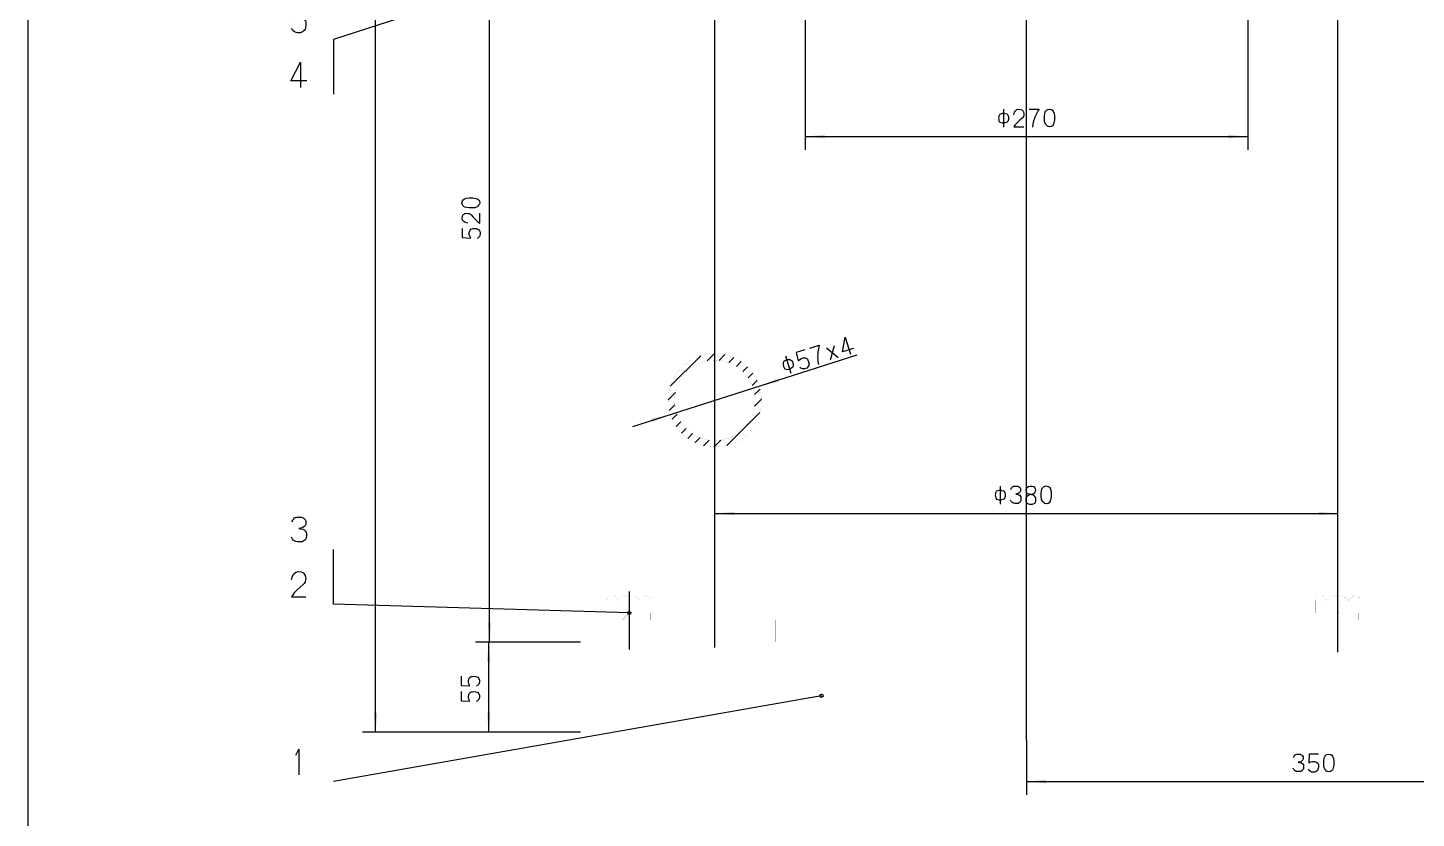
# Model space of a CAD drawing. Extents: x 0 to 2376, y 0 to 3364.
# Drawn here: x 0 to 847, y 742 to 1224 of the extents above; entities that cross this region are included whole.
import ezdxf

# ---------------------------------------------------------------- set-up
doc = ezdxf.new("R2010")
doc.units = 0
doc.header["$MEASUREMENT"] = 0
for name, color, linetype in [('6', 7, 'Continuous'), ('7', 7, 'Continuous'), ('8', 7, 'Continuous')]:
    doc.layers.add(name, color=color, linetype=linetype)

# ---------------------------------------------------------------- blocks, each defined once
blk = doc.blocks.new('BLKENT0')
at = {"layer": '6', "color": 2, "linetype": 'Continuous'}
for p, q in [((590.253, 940.423), (590.107, 939.807)), ((590.4, 940.759), (590.253, 940.423)), ((590.546, 940.983), (590.4, 940.759)), ((590.876, 941.375), (590.546, 940.983)), ((592.23, 941.935), (590.876, 941.375)), ((593.913, 941.935), (592.23, 941.935)), ((593.072, 944.511), (593.072, 933.479)), ((593.913, 941.935), (595.048, 941.599)), ((595.048, 941.599), (595.378, 941.375)), ((595.378, 941.375), (595.744, 940.815)), ((595.744, 940.815), (595.927, 940.367)), ((595.927, 940.367), (596.036, 939.807)), ((599.513, 942.495), (599.733, 942.943)), ((599.733, 942.943), (599.953, 943.391)), ((599.953, 943.391), (600.319, 943.839)), ((600.319, 943.839), (600.648, 944.175)), ((600.648, 944.175), (601.087, 944.399)), ((601.087, 944.399), (601.6, 944.511)), ((601.6, 944.511), (602.844, 944.511)), ((602.844, 944.511), (603.613, 944.455)), ((603.942, 939.975), (603.283, 939.751)), ((603.613, 944.455), (604.272, 944.231)), ((604.674, 940.423), (603.942, 939.975)), ((604.272, 944.231), (604.784, 943.895)), ((605.26, 941.039), (604.674, 940.423)), ((604.784, 943.895), (605.15, 943.503)), ((605.15, 943.503), (605.406, 942.943)), ((605.406, 941.543), (605.26, 941.039)), ((605.406, 942.943), (605.516, 942.271)), ((605.516, 942.271), (605.406, 941.543)), ((608.957, 942.439), (609.14, 943.167)), ((608.957, 942.047), (608.957, 942.439)), ((609.03, 941.151), (608.957, 942.047)), ((609.323, 940.423), (609.03, 941.151)), ((609.14, 943.167), (609.652, 943.839)), ((609.835, 939.919), (609.323, 940.423)), ((609.652, 943.839), (610.311, 944.287)), ((610.677, 939.527), (609.835, 939.919)), ((610.311, 944.287), (611.336, 944.567)), ((611.336, 944.567), (612.434, 944.511)), ((612.434, 944.511), (613.349, 944.287)), ((613.349, 944.287), (613.788, 944.007)), ((614.044, 940.423), (613.458, 939.863)), ((613.788, 944.007), (614.19, 943.503)), ((614.374, 941.151), (614.044, 940.423)), ((614.19, 943.503), (614.374, 943.111)), ((614.374, 943.111), (614.483, 941.935)), ((614.483, 941.935), (614.374, 941.151)), ((618.034, 940.311), (618.253, 941.935)), ((618.034, 938.351), (618.034, 940.311)), ((618.253, 941.935), (618.509, 942.775)), ((618.509, 942.775), (618.766, 943.279)), ((618.766, 943.279), (619.022, 943.727)), ((619.022, 943.727), (619.424, 944.119)), ((619.424, 944.119), (619.791, 944.343)), ((619.791, 944.343), (621.035, 944.623)), ((621.035, 944.623), (622.353, 944.343)), ((622.353, 944.343), (623.011, 943.951)), ((623.011, 943.951), (623.414, 943.335)), ((623.414, 943.335), (623.926, 941.991)), ((623.926, 941.991), (624.146, 940.199)), ((624.146, 940.199), (624.146, 938.743)), ((590.107, 939.807), (590.07, 939.023)), ((590.07, 939.023), (590.107, 938.239)), ((590.107, 938.239), (590.29, 937.399)), ((590.29, 937.399), (590.436, 937.119)), ((590.436, 937.119), (590.802, 936.671)), ((590.802, 936.671), (592.23, 936.111)), ((592.23, 936.111), (593.913, 936.111)), ((595.341, 936.615), (593.913, 936.111)), ((595.707, 937.119), (595.341, 936.615)), ((595.927, 937.623), (595.707, 937.119)), ((596.036, 938.239), (595.927, 937.623)), ((596.036, 939.807), (596.073, 939.023)), ((596.073, 939.023), (596.036, 938.239)), ((599.733, 935.159), (599.367, 935.999)), ((600.099, 934.711), (599.733, 935.159)), ((600.648, 934.319), (600.099, 934.711)), ((601.197, 934.039), (600.648, 934.319)), ((602.039, 933.983), (601.197, 934.039)), ((603.942, 933.983), (602.039, 933.983)), ((603.283, 939.751), (602.478, 939.583)), ((602.478, 939.583), (603.137, 939.527)), ((603.137, 939.527), (604.198, 939.303)), ((604.564, 934.319), (603.942, 933.983)), ((604.198, 939.303), (604.711, 939.135)), ((605.077, 934.711), (604.564, 934.319)), ((604.711, 939.135), (605.187, 938.687)), ((605.406, 935.103), (605.077, 934.711)), ((605.187, 938.687), (605.589, 938.015)), ((605.662, 935.831), (605.406, 935.103)), ((605.589, 938.015), (605.699, 937.399)), ((605.699, 936.335), (605.662, 935.831)), ((605.699, 937.399), (605.699, 936.335)), ((608.737, 937.175), (608.627, 936.727)), ((608.627, 936.727), (608.627, 936.223)), ((608.627, 936.223), (608.664, 935.607)), ((608.664, 935.607), (608.81, 934.991)), ((608.92, 937.567), (608.737, 937.175)), ((608.81, 934.991), (609.03, 934.599)), ((609.323, 938.295), (608.92, 937.567)), ((609.03, 934.599), (609.286, 934.263)), ((609.286, 934.263), (609.725, 933.983)), ((609.835, 938.631), (609.323, 938.295)), ((609.725, 933.983), (610.347, 933.703)), ((610.201, 938.855), (609.835, 938.631)), ((610.896, 939.135), (610.201, 938.855)), ((610.347, 933.703), (610.97, 933.535)), ((611.628, 939.359), (610.677, 939.527)), ((612.251, 939.415), (610.896, 939.135)), ((610.97, 933.535), (611.811, 933.423)), ((611.811, 933.423), (612.836, 933.591)), ((613.129, 938.911), (611.885, 939.359)), ((612.763, 939.527), (612.251, 939.415)), ((613.458, 939.863), (612.763, 939.527)), ((612.836, 933.591), (613.239, 933.647)), ((613.788, 938.631), (613.129, 938.911)), ((613.239, 933.647), (613.788, 933.983)), ((614.227, 938.127), (613.788, 938.631)), ((613.788, 933.983), (614.154, 934.207)), ((614.154, 934.207), (614.337, 934.431)), ((614.74, 937.343), (614.227, 938.127)), ((614.337, 934.431), (614.593, 934.879)), ((614.593, 934.879), (614.813, 935.439)), ((614.813, 936.839), (614.74, 937.343)), ((614.813, 936.111), (614.813, 936.839)), ((614.813, 935.439), (614.813, 936.111)), ((618.07, 937.791), (618.034, 938.351)), ((618.143, 936.839), (618.07, 937.791)), ((618.326, 936.335), (618.143, 936.839)), ((618.766, 935.383), (618.326, 936.335)), ((619.058, 934.935), (618.766, 935.383)), ((619.791, 934.263), (619.058, 934.935)), ((620.34, 933.927), (619.791, 934.263)), ((621.072, 933.759), (620.34, 933.927)), ((622.206, 933.983), (621.218, 933.759)), ((622.828, 934.319), (622.206, 933.983)), ((623.268, 934.935), (622.828, 934.319)), ((623.56, 935.495), (623.268, 934.935)), ((623.78, 936.223), (623.56, 935.495)), ((623.963, 936.951), (623.78, 936.223)), ((624.109, 937.959), (623.963, 936.951)), ((624.146, 938.743), (624.109, 937.959))]:
    blk.add_line(p, q, dxfattribs=at)
at = {"layer": '6', "color": 1, "linetype": 'Continuous'}
blk.add_line((419.017, 927.823), (799.017, 927.823), dxfattribs=at)
for points in [[(419.017, 927.823), (430.971, 928.868), (430.971, 926.777)], [(799.017, 927.823), (787.062, 926.777), (787.062, 928.868)]]:
    blk.add_solid(points, dxfattribs=at)
blk = doc.blocks.new('BLKENT1')
at = {"layer": '6', "color": 2, "linetype": 'Continuous'}
for p, q in [((496.908, 1026.39), (498.399, 1035.21)), ((498.399, 1035.21), (501.698, 1024.86)), ((473.833, 1027.68), (468.532, 1025.99)), ((468.532, 1025.99), (469.868, 1020.83)), ((476.919, 1028.6), (482.673, 1030.43)), ((481.728, 1024.96), (481.689, 1024.36)), ((481.86, 1026.35), (481.728, 1024.96)), ((482.187, 1028.22), (481.86, 1026.35)), ((482.44, 1029.48), (482.187, 1028.22)), ((482.673, 1030.43), (482.44, 1029.48)), ((494.254, 1022.78), (487.183, 1028.7)), ((489.495, 1021.44), (492.013, 1030.18)), ((503.499, 1028.49), (496.908, 1026.39)), ((460.656, 1019.48), (460.618, 1019.12)), ((460.618, 1019.12), (460.666, 1018.48)), ((460.727, 1019.74), (460.656, 1019.48)), ((460.666, 1018.48), (460.869, 1017.73)), ((460.922, 1020.21), (460.727, 1019.74)), ((460.869, 1017.73), (461.142, 1016.99)), ((462.043, 1021.16), (460.922, 1020.21)), ((461.142, 1016.99), (461.572, 1016.25)), ((461.572, 1016.25), (461.796, 1016.02)), ((463.647, 1021.67), (462.043, 1021.16)), ((462.063, 1023.87), (465.412, 1013.35)), ((463.647, 1021.67), (464.83, 1021.69)), ((463.811, 1015.61), (465.415, 1016.12)), ((464.83, 1021.69), (465.212, 1021.58)), ((465.212, 1021.58), (465.731, 1021.16)), ((466.622, 1017.03), (465.415, 1016.12)), ((465.731, 1021.16), (466.041, 1020.78)), ((466.041, 1020.78), (466.316, 1020.28)), ((466.316, 1020.28), (466.588, 1019.55)), ((466.588, 1019.55), (466.792, 1018.79)), ((466.818, 1017.62), (466.622, 1017.03)), ((466.792, 1018.79), (466.874, 1018.17)), ((466.874, 1018.17), (466.818, 1017.62)), ((469.868, 1020.83), (470.832, 1021.78)), ((470.832, 1021.78), (471.793, 1022.38)), ((471.143, 1016.83), (470.832, 1017.08)), ((471.437, 1016.51), (471.143, 1016.83)), ((472.495, 1016.08), (471.437, 1016.51)), ((471.793, 1022.38), (472.805, 1022.7)), ((472.805, 1022.7), (474.266, 1022.7)), ((475.02, 1016.48), (473.765, 1016.08)), ((474.266, 1022.7), (475.064, 1022.37)), ((475.773, 1017.13), (475.02, 1016.48)), ((475.064, 1022.37), (475.461, 1021.96)), ((475.461, 1021.96), (475.804, 1021.37)), ((476.283, 1017.94), (475.773, 1017.13)), ((475.804, 1021.37), (476.214, 1020.32)), ((476.214, 1020.32), (476.449, 1019.22)), ((476.427, 1018.57), (476.283, 1017.94)), ((476.449, 1019.22), (476.427, 1018.57)), ((481.689, 1024.36), (481.735, 1023.61)), ((481.735, 1023.61), (481.711, 1022.6)), ((481.711, 1022.6), (481.79, 1021.63)), ((481.79, 1021.63), (481.87, 1020.66)), ((481.87, 1020.66), (482.186, 1018.7)), ((461.796, 1016.02), (462.281, 1015.71)), ((462.281, 1015.71), (463.811, 1015.61)), ((473.208, 1016.02), (472.495, 1016.08)), ((473.765, 1016.08), (473.208, 1016.02))]:
    blk.add_line(p, q, dxfattribs=at)
at = {"layer": '6', "color": 1, "linetype": 'Continuous'}
blk.add_line((368.995, 980.893), (505.88, 1024.51), dxfattribs=at)
for points in [[(446.171, 1005.49), (457.244, 1010.11), (457.879, 1008.12)], [(391.862, 988.18), (380.79, 983.554), (380.154, 985.547)]]:
    blk.add_solid(points, dxfattribs=at)
blk = doc.blocks.new('BLKENT3')
at = {"layer": '6', "color": 1, "linetype": 'Continuous'}
for p, q in [((379.017, 1370.01), (273.596, 1370.01)), ((281.596, 849.503), (281.596, 1370.01)), ((309.017, 849.503), (273.596, 849.503))]:
    blk.add_line(p, q, dxfattribs=at)
at = {"layer": '6', "color": 2, "linetype": 'Continuous'}
for p, q in [((264.796, 1117.11), (265.076, 1118.43)), ((265.076, 1118.43), (265.468, 1119.08)), ((265.468, 1119.08), (266.084, 1119.49)), ((266.084, 1119.49), (267.428, 1120)), ((267.428, 1120), (269.22, 1120.22)), ((269.22, 1120.22), (270.676, 1120.22)), ((270.676, 1120.22), (271.46, 1120.18)), ((271.46, 1120.18), (272.468, 1120.04)), ((272.468, 1120.04), (273.196, 1119.85)), ((273.196, 1119.85), (273.924, 1119.63)), ((273.924, 1119.63), (274.484, 1119.34)), ((274.484, 1119.34), (275.1, 1118.9)), ((275.1, 1118.9), (275.436, 1118.28)), ((275.436, 1118.28), (275.66, 1117.29)), ((265.076, 1115.86), (264.796, 1117.11)), ((265.3, 1115.5), (265.076, 1115.86)), ((265.076, 1108.91), (265.3, 1109.57)), ((265.692, 1115.09), (265.3, 1115.5)), ((265.3, 1109.57), (265.692, 1110.04)), ((266.14, 1114.84), (265.692, 1115.09)), ((265.692, 1110.04), (266.14, 1110.37)), ((266.644, 1114.58), (266.14, 1114.84)), ((266.14, 1110.37), (266.588, 1110.59)), ((266.588, 1110.59), (267.82, 1110.85)), ((267.484, 1114.33), (266.644, 1114.58)), ((269.108, 1114.11), (267.484, 1114.33)), ((267.82, 1110.85), (268.492, 1110.78)), ((268.492, 1110.78), (269.276, 1110.63)), ((271.068, 1114.11), (269.108, 1114.11)), ((269.276, 1110.63), (270.004, 1110.19)), ((270.004, 1110.19), (270.396, 1109.79)), ((270.396, 1109.79), (271.628, 1108.4)), ((271.628, 1114.14), (271.068, 1114.11)), ((272.58, 1114.22), (271.628, 1114.14)), ((273.084, 1114.4), (272.58, 1114.22)), ((274.036, 1114.84), (273.084, 1114.4)), ((274.484, 1115.13), (274.036, 1114.84)), ((275.156, 1115.86), (274.484, 1115.13)), ((275.492, 1116.41), (275.156, 1115.86)), ((275.66, 1117.14), (275.492, 1116.41)), ((275.716, 1104.81), (275.716, 1110.85)), ((264.852, 1101.52), (264.852, 1095.95)), ((264.908, 1107.66), (265.076, 1108.91)), ((265.132, 1106.6), (264.908, 1107.66)), ((265.86, 1105.76), (265.132, 1106.6)), ((266.812, 1105.18), (265.86, 1105.76)), ((268.324, 1104.81), (266.812, 1105.18)), ((269.724, 1100.42), (270.284, 1101.08)), ((270.284, 1101.08), (270.788, 1101.33)), ((270.788, 1101.33), (271.46, 1101.48)), ((271.46, 1101.48), (272.58, 1101.55)), ((271.628, 1108.4), (272.972, 1106.93)), ((272.58, 1101.55), (273.7, 1101.44)), ((272.972, 1106.93), (273.98, 1105.94)), ((273.7, 1101.44), (274.316, 1101.22)), ((273.98, 1105.94), (274.708, 1105.4)), ((274.316, 1101.22), (274.876, 1100.89)), ((274.708, 1105.4), (275.716, 1104.81)), ((274.876, 1100.89), (275.492, 1100.16)), ((264.852, 1095.95), (270.172, 1095.66)), ((269.276, 1099.03), (269.724, 1100.42)), ((269.276, 1097.97), (269.276, 1099.03)), ((269.556, 1096.87), (269.276, 1097.97)), ((270.172, 1095.66), (269.556, 1096.87)), ((274.372, 1095.66), (274.036, 1095.44)), ((274.764, 1095.84), (274.372, 1095.66)), ((275.492, 1096.72), (274.764, 1095.84)), ((275.492, 1100.16), (275.884, 1099.25)), ((275.772, 1097.38), (275.492, 1096.72)), ((275.884, 1097.93), (275.772, 1097.38)), ((275.884, 1099.25), (275.884, 1097.93))]:
    blk.add_line(p, q, dxfattribs=at)
at = {"layer": '6', "color": 1, "linetype": 'Continuous'}
for points in [[(281.596, 1370.01), (282.642, 1358.06), (280.55, 1358.06)], [(281.596, 849.503), (280.55, 861.457), (282.642, 861.457)]]:
    blk.add_solid(points, dxfattribs=at)
blk = doc.blocks.new('BLKENT4')
at = {"layer": '6', "color": 1, "linetype": 'Continuous'}
for p, q in [((744.017, 1242.96), (744.017, 1149.56)), ((474.041, 1230.68), (474.041, 1149.56)), ((474.041, 1157.56), (744.017, 1157.56))]:
    blk.add_line(p, q, dxfattribs=at)
at = {"layer": '6', "color": 2, "linetype": 'Continuous'}
for p, q in [((592.119, 1169.54), (592.082, 1168.76)), ((592.082, 1168.76), (592.119, 1167.97)), ((592.265, 1170.16), (592.119, 1169.54)), ((592.412, 1170.49), (592.265, 1170.16)), ((592.558, 1170.72), (592.412, 1170.49)), ((592.887, 1171.11), (592.558, 1170.72)), ((594.242, 1171.67), (592.887, 1171.11)), ((595.925, 1171.67), (594.242, 1171.67)), ((595.083, 1174.24), (595.083, 1163.21)), ((595.925, 1171.67), (597.06, 1171.33)), ((597.06, 1171.33), (597.389, 1171.11)), ((597.389, 1171.11), (597.755, 1170.55)), ((597.755, 1170.55), (597.938, 1170.1)), ((597.938, 1170.1), (598.048, 1169.54)), ((598.048, 1169.54), (598.085, 1168.76)), ((598.085, 1168.76), (598.048, 1167.97)), ((601.415, 1170.83), (601.781, 1172.34)), ((601.781, 1172.34), (602.367, 1173.29)), ((602.367, 1173.29), (603.209, 1174.02)), ((603.209, 1174.02), (604.27, 1174.24)), ((604.27, 1174.24), (605.515, 1174.08)), ((606.393, 1168.76), (605.002, 1167.52)), ((605.515, 1174.08), (606.174, 1173.85)), ((606.174, 1173.85), (606.649, 1173.46)), ((606.796, 1169.15), (606.393, 1168.76)), ((606.649, 1173.46), (606.979, 1173.01)), ((607.235, 1169.88), (606.796, 1169.15)), ((606.979, 1173.01), (607.198, 1172.56)), ((607.198, 1172.56), (607.455, 1171.33)), ((607.381, 1170.66), (607.235, 1169.88)), ((607.455, 1171.33), (607.381, 1170.66)), ((610.676, 1174.24), (616.715, 1174.24)), ((613.933, 1168.76), (613.75, 1168.03)), ((614.153, 1169.32), (613.933, 1168.76)), ((614.702, 1170.6), (614.153, 1169.32)), ((615.58, 1172.28), (614.702, 1170.6)), ((616.202, 1173.4), (615.58, 1172.28)), ((616.715, 1174.24), (616.202, 1173.4)), ((620.045, 1170.04), (620.265, 1171.67)), ((620.045, 1168.08), (620.045, 1170.04)), ((620.265, 1171.67), (620.521, 1172.51)), ((620.521, 1172.51), (620.778, 1173.01)), ((620.778, 1173.01), (621.034, 1173.46)), ((621.034, 1173.46), (621.436, 1173.85)), ((621.436, 1173.85), (621.802, 1174.08)), ((621.802, 1174.08), (623.047, 1174.36)), ((623.047, 1174.36), (624.364, 1174.08)), ((624.364, 1174.08), (625.023, 1173.68)), ((625.023, 1173.68), (625.426, 1173.07)), ((625.426, 1173.07), (625.938, 1171.72)), ((625.938, 1171.72), (626.158, 1169.93)), ((626.158, 1169.93), (626.158, 1168.48)), ((592.119, 1167.97), (592.302, 1167.13)), ((592.302, 1167.13), (592.448, 1166.85)), ((592.448, 1166.85), (592.814, 1166.4)), ((592.814, 1166.4), (594.242, 1165.84)), ((594.242, 1165.84), (595.925, 1165.84)), ((597.353, 1166.35), (595.925, 1165.84)), ((597.719, 1166.85), (597.353, 1166.35)), ((597.938, 1167.36), (597.719, 1166.85)), ((598.048, 1167.97), (597.938, 1167.36)), ((602.001, 1164.44), (601.415, 1163.44)), ((601.415, 1163.44), (607.455, 1163.44)), ((602.55, 1165.17), (602.001, 1164.44)), ((603.538, 1166.18), (602.55, 1165.17)), ((605.002, 1167.52), (603.538, 1166.18)), ((612.981, 1165.17), (612.689, 1163.21)), ((613.201, 1166.12), (612.981, 1165.17)), ((613.421, 1167.08), (613.201, 1166.12)), ((613.75, 1168.03), (613.421, 1167.08)), ((620.082, 1167.52), (620.045, 1168.08)), ((620.155, 1166.57), (620.082, 1167.52)), ((620.338, 1166.07), (620.155, 1166.57)), ((620.778, 1165.12), (620.338, 1166.07)), ((621.07, 1164.67), (620.778, 1165.12)), ((621.802, 1164), (621.07, 1164.67)), ((622.351, 1163.66), (621.802, 1164)), ((623.083, 1163.49), (622.351, 1163.66)), ((624.218, 1163.72), (623.23, 1163.49)), ((624.84, 1164.05), (624.218, 1163.72)), ((625.279, 1164.67), (624.84, 1164.05)), ((625.572, 1165.23), (625.279, 1164.67)), ((625.792, 1165.96), (625.572, 1165.23)), ((625.975, 1166.68), (625.792, 1165.96)), ((626.121, 1167.69), (625.975, 1166.68)), ((626.158, 1168.48), (626.121, 1167.69))]:
    blk.add_line(p, q, dxfattribs=at)
at = {"layer": '6', "color": 1, "linetype": 'Continuous'}
for points in [[(474.041, 1157.56), (485.995, 1158.6), (485.995, 1156.51)], [(744.017, 1157.56), (732.062, 1156.51), (732.062, 1158.6)]]:
    blk.add_solid(points, dxfattribs=at)
blk = doc.blocks.new('BLKENT5')
at = {"layer": '6', "color": 1, "linetype": 'Continuous'}
for p, q in [((959.026, 842.714), (959.026, 756.427)), ((609.017, 789.717), (609.017, 756.427)), ((609.017, 764.427), (959.026, 764.427))]:
    blk.add_line(p, q, dxfattribs=at)
at = {"layer": '6', "color": 2, "linetype": 'Continuous'}
for p, q in [((771.852, 779.099), (772.071, 779.547)), ((772.071, 779.547), (772.291, 779.995)), ((772.291, 779.995), (772.657, 780.443)), ((772.657, 780.443), (772.986, 780.779)), ((772.986, 780.779), (773.425, 781.003)), ((773.425, 781.003), (773.938, 781.115)), ((773.938, 781.115), (775.182, 781.115)), ((775.182, 781.115), (775.951, 781.059)), ((775.951, 781.059), (776.61, 780.835)), ((776.61, 780.835), (777.122, 780.499)), ((777.122, 780.499), (777.488, 780.107)), ((777.488, 780.107), (777.744, 779.547)), ((777.744, 779.547), (777.854, 778.875)), ((781.551, 781.171), (781.258, 775.851)), ((787.114, 781.171), (781.551, 781.171)), ((790.591, 778.539), (790.848, 779.379)), ((790.848, 779.379), (791.104, 779.883)), ((791.104, 779.883), (791.36, 780.331)), ((791.36, 780.331), (791.763, 780.723)), ((791.763, 780.723), (792.129, 780.947)), ((792.129, 780.947), (793.373, 781.227)), ((793.373, 781.227), (794.691, 780.947)), ((794.691, 780.947), (795.35, 780.555)), ((795.35, 780.555), (795.752, 779.939)), ((795.752, 779.939), (796.265, 778.595)), ((772.071, 771.763), (771.705, 772.603)), ((772.437, 771.315), (772.071, 771.763)), ((772.986, 770.923), (772.437, 771.315)), ((773.535, 770.643), (772.986, 770.923)), ((774.377, 770.587), (773.535, 770.643)), ((776.28, 770.587), (774.377, 770.587)), ((775.622, 776.355), (774.816, 776.187)), ((774.816, 776.187), (775.475, 776.131)), ((775.475, 776.131), (776.537, 775.907)), ((776.28, 776.579), (775.622, 776.355)), ((777.012, 777.027), (776.28, 776.579)), ((776.903, 770.923), (776.28, 770.587)), ((776.537, 775.907), (777.049, 775.739)), ((777.415, 771.315), (776.903, 770.923)), ((777.598, 777.643), (777.012, 777.027)), ((777.049, 775.739), (777.525, 775.291)), ((777.744, 771.707), (777.415, 771.315)), ((777.525, 775.291), (777.927, 774.619)), ((777.744, 778.147), (777.598, 777.643)), ((777.854, 778.875), (777.744, 778.147)), ((778.001, 772.435), (777.744, 771.707)), ((777.927, 774.619), (778.037, 774.003)), ((778.037, 772.939), (778.001, 772.435)), ((778.037, 774.003), (778.037, 772.939)), ((781.258, 771.651), (781.039, 771.987)), ((781.258, 775.851), (782.466, 776.467)), ((781.441, 771.259), (781.258, 771.651)), ((782.32, 770.531), (781.441, 771.259)), ((782.466, 776.467), (783.564, 776.747)), ((783.564, 776.747), (784.625, 776.747)), ((784.625, 776.747), (786.016, 776.299)), ((786.492, 771.147), (785.76, 770.531)), ((786.016, 776.299), (786.675, 775.739)), ((786.822, 771.707), (786.492, 771.147)), ((786.675, 775.739), (786.931, 775.235)), ((787.041, 772.323), (786.822, 771.707)), ((786.931, 775.235), (787.078, 774.563)), ((787.151, 773.443), (787.041, 772.323)), ((787.078, 774.563), (787.151, 773.443)), ((790.372, 776.915), (790.591, 778.539)), ((790.372, 774.955), (790.372, 776.915)), ((790.408, 774.395), (790.372, 774.955)), ((790.482, 773.443), (790.408, 774.395)), ((790.665, 772.939), (790.482, 773.443)), ((791.104, 771.987), (790.665, 772.939)), ((791.397, 771.539), (791.104, 771.987)), ((792.129, 770.867), (791.397, 771.539)), ((792.678, 770.531), (792.129, 770.867)), ((794.544, 770.587), (793.556, 770.363)), ((795.167, 770.923), (794.544, 770.587)), ((795.606, 771.539), (795.167, 770.923)), ((795.899, 772.099), (795.606, 771.539)), ((796.118, 772.827), (795.899, 772.099)), ((796.301, 773.555), (796.118, 772.827)), ((796.265, 778.595), (796.484, 776.803)), ((796.448, 774.563), (796.301, 773.555)), ((796.484, 775.347), (796.448, 774.563)), ((796.484, 776.803), (796.484, 775.347)), ((782.978, 770.251), (782.32, 770.531)), ((783.527, 770.139), (782.978, 770.251)), ((784.845, 770.139), (783.527, 770.139)), ((785.76, 770.531), (784.845, 770.139)), ((793.41, 770.363), (792.678, 770.531))]:
    blk.add_line(p, q, dxfattribs=at)
at = {"layer": '6', "color": 1, "linetype": 'Continuous'}
for points in [[(609.017, 764.427), (620.971, 765.473), (620.971, 763.381)], [(959.026, 764.427), (947.072, 763.381), (947.072, 765.473)]]:
    blk.add_solid(points, dxfattribs=at)
blk = doc.blocks.new('BLKENT15')
at = {"layer": '6', "color": 1, "linetype": 'Continuous'}
for p, q in [((337.017, 849.503), (273.118, 849.503)), ((281.118, 794.521), (281.118, 849.503)), ((337.017, 794.521), (273.118, 794.521))]:
    blk.add_line(p, q, dxfattribs=at)
at = {"layer": '6', "color": 2, "linetype": 'Continuous'}
for p, q in [((264.374, 828.605), (264.374, 823.042)), ((264.374, 823.042), (269.694, 822.749)), ((268.798, 826.116), (269.246, 827.507)), ((268.798, 825.055), (268.798, 826.116)), ((269.078, 823.956), (268.798, 825.055)), ((269.694, 822.749), (269.078, 823.956)), ((269.246, 827.507), (269.806, 828.166)), ((269.806, 828.166), (270.31, 828.422)), ((270.31, 828.422), (270.982, 828.568)), ((270.982, 828.568), (272.102, 828.641)), ((272.102, 828.641), (273.222, 828.532)), ((273.222, 828.532), (273.838, 828.312)), ((273.894, 822.749), (273.558, 822.529)), ((273.838, 828.312), (274.398, 827.983)), ((274.286, 822.932), (273.894, 822.749)), ((275.014, 823.81), (274.286, 822.932)), ((274.398, 827.983), (275.014, 827.251)), ((275.014, 827.251), (275.406, 826.336)), ((275.294, 824.469), (275.014, 823.81)), ((275.406, 825.018), (275.294, 824.469)), ((275.406, 826.336), (275.406, 825.018)), ((264.374, 819.272), (264.374, 813.708)), ((264.374, 813.708), (269.694, 813.415)), ((268.798, 816.783), (269.246, 818.174)), ((268.798, 815.721), (268.798, 816.783)), ((269.078, 814.623), (268.798, 815.721)), ((269.694, 813.415), (269.078, 814.623)), ((269.246, 818.174), (269.806, 818.832)), ((269.806, 818.832), (270.31, 819.089)), ((270.31, 819.089), (270.982, 819.235)), ((270.982, 819.235), (272.102, 819.308)), ((272.102, 819.308), (273.222, 819.198)), ((273.222, 819.198), (273.838, 818.979)), ((273.894, 813.415), (273.558, 813.196)), ((273.838, 818.979), (274.398, 818.649)), ((274.286, 813.598), (273.894, 813.415)), ((275.014, 814.477), (274.286, 813.598)), ((274.398, 818.649), (275.014, 817.917)), ((275.014, 817.917), (275.406, 817.002)), ((275.294, 815.136), (275.014, 814.477)), ((275.406, 815.685), (275.294, 815.136)), ((275.406, 817.002), (275.406, 815.685))]:
    blk.add_line(p, q, dxfattribs=at)
at = {"layer": '6', "color": 1, "linetype": 'Continuous'}
for points in [[(281.118, 849.503), (282.164, 837.548), (280.073, 837.548)], [(281.118, 794.521), (280.073, 806.476), (282.164, 806.476)]]:
    blk.add_solid(points, dxfattribs=at)
blk = doc.blocks.new('BLKENT26')
at = {"layer": '6', "color": 1, "linetype": 'Continuous'}
for p, q in [((212.139, 794.521), (212.139, 2440.25)), ((337.017, 794.521), (204.139, 794.521))]:
    blk.add_line(p, q, dxfattribs=at)
blk.add_solid([(212.139, 794.521), (211.093, 806.476), (213.185, 806.476)], dxfattribs=at)
blk = doc.blocks.new('BLKENT44')
at = {"layer": '7', "color": 1, "linetype": 'Continuous'}
for p, q in [((414.353, 1020.88), (418.8, 1025.33)), ((421.722, 1021.18), (425.194, 1024.66)), ((391.852, 1005.45), (410.394, 1024)), ((427.447, 1019.84), (430.519, 1022.91)), ((432.179, 1017.5), (435.066, 1020.38)), ((436.124, 1014.37), (438.952, 1017.2)), ((439.34, 1010.52), (442.214, 1013.39)), ((441.782, 1005.89), (444.823, 1008.93)), ((390.517, 997.049), (394.965, 1001.5)), ((443.27, 1000.3), (446.675, 1003.71)), ((391.194, 990.655), (394.667, 994.127)), ((443.247, 993.211), (447.509, 997.473)), ((392.941, 985.33), (396.013, 988.402)), ((395.465, 980.784), (398.352, 983.671)), ((426.418, 969.311), (446.539, 989.431)), ((398.65, 976.897), (401.478, 979.726)), ((402.459, 973.636), (405.333, 976.51)), ((406.921, 971.027), (409.962, 974.067)), ((412.14, 969.175), (415.546, 972.58)), ((418.377, 968.34), (422.639, 972.602))]:
    blk.add_line(p, q, dxfattribs=at)
blk = doc.blocks.new('BLKENT83')
at = {"layer": '8', "color": 15, "linetype": 'Continuous'}
blk.add_line((0, 3364), (0, 0), dxfattribs=at)
at = {"layer": '8', "color": 7, "linetype": 'Continuous', "const_width": 0.03}
blk.add_lwpolyline([(100, 3324), (100, 40)], dxfattribs=at)
blk = doc.blocks.new('BLKENT91')
at = {"layer": '8', "color": 1, "linetype": 'Continuous'}
blk.add_line((483.998, 816.777), (186.46, 764.427), dxfattribs=at)
at = {"layer": '8', "color": 2, "linetype": 'Continuous'}
for p, q in [((163.532, 780.587), (165.309, 784.187)), ((165.309, 784.187), (165.309, 768.507))]:
    blk.add_line(p, q, dxfattribs=at)
at = {"layer": '8', "color": 1, "linetype": 'Continuous', "const_width": 0.03}
blk.add_lwpolyline([(186.46, 764.427), (143.793, 764.427)], dxfattribs=at)
at = {"layer": '8', "color": 1, "linetype": 'Continuous'}
blk.add_circle((483.998, 816.777), 1, dxfattribs=at)
blk = doc.blocks.new('BLKENT92')
at = {"layer": '8', "color": 2, "linetype": 'Continuous'}
for p, q in [((160.917, 887.562), (161.44, 889.722)), ((161.44, 889.722), (162.277, 891.082)), ((162.277, 891.082), (163.479, 892.122)), ((163.479, 892.122), (164.996, 892.442)), ((164.996, 892.442), (166.774, 892.202)), ((166.774, 892.202), (167.715, 891.882)), ((167.715, 891.882), (168.394, 891.322)), ((168.394, 891.322), (168.865, 890.682)), ((168.865, 890.682), (169.179, 890.042)), ((169.179, 890.042), (169.545, 888.282)), ((163.95, 880.922), (162.538, 879.482)), ((166.042, 882.842), (163.95, 880.922)), ((168.028, 884.602), (166.042, 882.842)), ((168.604, 885.162), (168.028, 884.602)), ((169.231, 886.202), (168.604, 885.162)), ((169.44, 887.322), (169.231, 886.202)), ((169.545, 888.282), (169.44, 887.322)), ((161.754, 878.442), (160.917, 877.002)), ((160.917, 877.002), (169.545, 877.002)), ((162.538, 879.482), (161.754, 878.442))]:
    blk.add_line(p, q, dxfattribs=at)
at = {"layer": '8', "color": 1, "linetype": 'Continuous'}
blk.add_line((366.852, 867.199), (186.46, 872.602), dxfattribs=at)
at = {"layer": '8', "color": 1, "linetype": 'Continuous', "const_width": 0.03}
blk.add_lwpolyline([(186.46, 872.602), (143.793, 872.602)], dxfattribs=at)
at = {"layer": '8', "color": 1, "linetype": 'Continuous'}
blk.add_circle((366.852, 867.199), 1, dxfattribs=at)
blk = doc.blocks.new('BLKENT93')
at = {"layer": '8', "color": 2, "linetype": 'Continuous'}
for p, q in [((161.074, 922.762), (161.388, 923.402)), ((161.388, 923.402), (161.702, 924.042)), ((161.702, 924.042), (162.225, 924.682)), ((162.225, 924.682), (162.695, 925.162)), ((162.695, 925.162), (163.323, 925.482)), ((163.323, 925.482), (164.055, 925.642)), ((164.055, 925.642), (165.832, 925.642)), ((165.832, 925.642), (166.93, 925.562)), ((166.93, 925.562), (167.872, 925.242)), ((167.872, 925.242), (168.604, 924.762)), ((168.604, 924.762), (169.126, 924.202)), ((169.126, 924.202), (169.492, 923.402)), ((169.492, 923.402), (169.649, 922.442)), ((166.46, 918.842), (165.309, 918.602)), ((165.309, 918.602), (166.251, 918.522)), ((166.251, 918.522), (167.767, 918.202)), ((167.401, 919.162), (166.46, 918.842)), ((168.447, 919.802), (167.401, 919.162)), ((167.767, 918.202), (168.499, 917.962)), ((169.283, 920.682), (168.447, 919.802)), ((168.499, 917.962), (169.179, 917.322)), ((169.179, 917.322), (169.754, 916.362)), ((169.492, 921.402), (169.283, 920.682)), ((169.649, 922.442), (169.492, 921.402)), ((169.754, 916.362), (169.911, 915.482)), ((169.911, 915.482), (169.911, 913.962)), ((161.388, 912.282), (160.865, 913.482)), ((161.911, 911.642), (161.388, 912.282)), ((162.695, 911.082), (161.911, 911.642)), ((163.479, 910.682), (162.695, 911.082)), ((164.682, 910.602), (163.479, 910.682)), ((167.401, 910.602), (164.682, 910.602)), ((168.29, 911.082), (167.401, 910.602)), ((169.022, 911.642), (168.29, 911.082)), ((169.492, 912.202), (169.022, 911.642)), ((169.859, 913.242), (169.492, 912.202)), ((169.911, 913.962), (169.859, 913.242))]:
    blk.add_line(p, q, dxfattribs=at)
at = {"layer": '8', "color": 1, "linetype": 'Continuous'}
blk.add_line((186.46, 872.602), (186.46, 905.802), dxfattribs=at)
at = {"layer": '8', "color": 1, "linetype": 'Continuous', "const_width": 0.03}
blk.add_lwpolyline([(186.46, 905.802), (143.793, 905.802)], dxfattribs=at)
blk = doc.blocks.new('BLKENT94')
at = {"layer": '8', "color": 1, "linetype": 'Continuous'}
blk.add_line((474.014, 1310.19), (186.46, 1216.65), dxfattribs=at)
at = {"layer": '8', "color": 2, "linetype": 'Continuous'}
for p, q in [((161.597, 1236.57), (161.179, 1228.97)), ((169.545, 1236.57), (161.597, 1236.57)), ((161.179, 1228.97), (162.904, 1229.85)), ((162.904, 1229.85), (164.473, 1230.25)), ((164.473, 1230.25), (165.989, 1230.25)), ((165.989, 1230.25), (167.976, 1229.61)), ((167.976, 1229.61), (168.917, 1228.81)), ((168.917, 1228.81), (169.283, 1228.09)), ((169.283, 1228.09), (169.492, 1227.13)), ((161.179, 1222.97), (160.865, 1223.45)), ((161.44, 1222.41), (161.179, 1222.97)), ((162.695, 1221.37), (161.44, 1222.41)), ((163.636, 1220.97), (162.695, 1221.37)), ((164.421, 1220.81), (163.636, 1220.97)), ((166.303, 1220.81), (164.421, 1220.81)), ((167.61, 1221.37), (166.303, 1220.81)), ((168.656, 1222.25), (167.61, 1221.37)), ((169.126, 1223.05), (168.656, 1222.25)), ((169.44, 1223.93), (169.126, 1223.05)), ((169.597, 1225.53), (169.44, 1223.93)), ((169.492, 1227.13), (169.597, 1225.53))]:
    blk.add_line(p, q, dxfattribs=at)
at = {"layer": '8', "color": 1, "linetype": 'Continuous', "const_width": 0.03}
blk.add_lwpolyline([(186.46, 1216.65), (143.793, 1216.65)], dxfattribs=at)
at = {"layer": '8', "color": 1, "linetype": 'Continuous'}
blk.add_circle((474.014, 1310.19), 1, dxfattribs=at)
blk = doc.blocks.new('BLKENT95')
at = {"layer": '8', "color": 1, "linetype": 'Continuous'}
blk.add_line((186.46, 1216.65), (186.46, 1183.45), dxfattribs=at)
at = {"layer": '8', "color": 2, "linetype": 'Continuous'}
for p, q in [((160.394, 1191.61), (166.251, 1202.97)), ((166.251, 1202.97), (166.251, 1187.45)), ((170.277, 1191.61), (160.394, 1191.61))]:
    blk.add_line(p, q, dxfattribs=at)
at = {"layer": '8', "color": 1, "linetype": 'Continuous', "const_width": 0.03}
blk.add_lwpolyline([(186.46, 1183.45), (143.793, 1183.45)], dxfattribs=at)

msp = doc.modelspace()

# ---------------------------------------------------------------- linework, layer by layer
at = {"layer": '6'}
for p, q in [((609.017, 789.717), (609.017, 1799.79)), ((419.017, 846.151), (419.017, 1384.69)), ((799.017, 843.296), (799.017, 1373.02)), ((366.852, 880.261), (366.852, 845.003))]:
    msp.add_line(p, q, dxfattribs=at)
at = {"layer": '6', "const_width": 0.03}
for points in [[(390.517, 862.986), (390.517, 1370.01)], [(447.517, 1370.01), (447.517, 862.986)], [(770.517, 862.986), (770.517, 1370.01)], [(827.517, 862.986), (827.517, 1370.01)], [(352.969, 874.73), (352.969, 867.199)], [(356.439, 877.733), (377.265, 877.733)], [(359.91, 874.73), (359.91, 867.199)], [(373.794, 874.73), (373.794, 867.199)], [(380.735, 867.199), (380.735, 874.73)], [(785.133, 874.73), (785.133, 867.199)], [(788.604, 877.733), (809.429, 877.733)], [(792.075, 874.73), (792.075, 867.199)], [(805.958, 874.73), (805.958, 867.199)], [(812.9, 867.199), (812.9, 874.73)], [(380.735, 867.199), (352.969, 867.199)], [(354.127, 867.199), (354.127, 862.986)], [(366.852, 867.199), (362.639, 862.986)], [(366.852, 862.986), (371.066, 867.199)], [(379.577, 862.986), (379.577, 867.199)], [(812.9, 867.199), (785.133, 867.199)], [(786.292, 867.199), (786.292, 862.986)], [(799.017, 867.199), (794.803, 862.986)], [(799.017, 862.986), (803.23, 867.199)], [(811.741, 862.986), (811.741, 867.199)], [(351.017, 862.986), (456.017, 862.986)], [(351.017, 849.503), (351.017, 862.986)], [(456.017, 862.986), (456.017, 849.503)], [(761.517, 862.986), (761.517, 849.503)], [(836.517, 862.986), (761.517, 862.986)], [(836.517, 862.986), (836.517, 849.503)], [(337.017, 849.503), (337.017, 794.521)], [(337.017, 849.503), (1059.02, 849.503)], [(337.017, 794.521), (1059.02, 794.521)]]:
    msp.add_lwpolyline(points, dxfattribs=at)
for points in [[(390.517, 996.833, 1), (447.517, 996.833, 1)], [(394.517, 996.833, 1), (443.517, 996.833, 1)]]:
    msp.add_lwpolyline(points, format="xyb", close=True, dxfattribs=at)
for points in [[(359.91, 874.73, 0.865032), (352.969, 874.73, -0.1)], [(373.794, 874.73, 0.432493), (359.91, 874.73, -0.1)], [(380.735, 874.73, 0.865032), (373.794, 874.73, -0.1)], [(792.075, 874.73, 0.865032), (785.133, 874.73, -0.1)], [(805.958, 874.73, 0.432493), (792.075, 874.73, -0.1)], [(812.9, 874.73, 0.865032), (805.958, 874.73, -0.1)]]:
    msp.add_lwpolyline(points, format="xyb", dxfattribs=at)
at = {"layer": '6'}
for p in [(366.852, 867.199), (366.852, 867.199), (799.017, 867.199), (799.017, 867.199)]:
    msp.add_point(p, dxfattribs=at)

# ---------------------------------------------------------------- block references
for name in ['BLKENT83', 'BLKENT26', 'BLKENT3', 'BLKENT94', 'BLKENT4', 'BLKENT95', 'BLKENT1', 'BLKENT44', 'BLKENT0', 'BLKENT93', 'BLKENT92', 'BLKENT15', 'BLKENT5', 'BLKENT91']:
    msp.add_blockref(name, (0, 0), dxfattribs=at)

doc.saveas('drawing.dxf')
